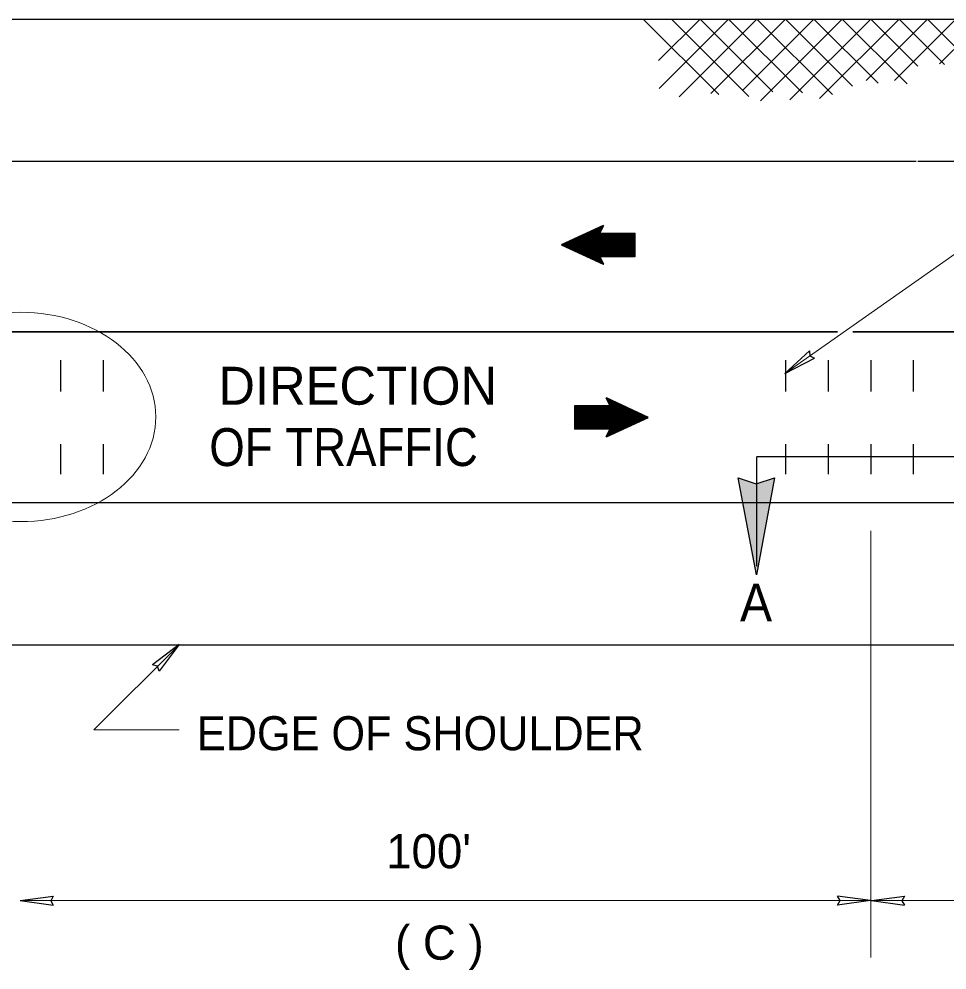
# Model space of a CAD drawing. Extents: x 1615 to 2505, y -386 to 247.
# Drawn here: x 1741.7 to 1774.01, y -294.32 to -261.21 of the extents above; entities that cross this region are included whole.
import ezdxf

# ---------------------------------------------------------------- set-up
doc = ezdxf.new("R2010")
doc.units = 0
doc.header["$LTSCALE"] = 0.51
doc.layers.add('1', color=7, linetype='Continuous', lineweight=25)

msp = doc.modelspace()

# ---------------------------------------------------------------- hatches: boundary and pattern name
at = {"layer": '1'}
msp.add_hatch(color=256, dxfattribs=at).paths.add_polyline_path([(1766.7435, -277.1806), (1767.3708, -277.3932), (1768.0031, -277.1841), (1767.3848, -280.5602)])

# ---------------------------------------------------------------- linework, layer by layer
for p, q in [((1722.6637, -261.2116), (1878.7718, -261.2116)), ((1722.6637, -266.1616), (1772.9366, -266.1616)), ((1773.0018, -266.1616), (1878.7718, -266.1616)), ((1762.0154, -268.4718), (1761.921, -268.4718)), ((1762.0228, -268.4579), (1761.9512, -268.4579)), ((1762.03, -268.4442), (1761.9811, -268.4442)), ((1762.0358, -268.4331), (1762.0052, -268.4331)), ((1762.0417, -268.422), (1762.0293, -268.422)), ((1763.1517, -268.8035), (1761.2002, -268.8035)), ((1763.1518, -268.791), (1761.2273, -268.791)), ((1763.1518, -268.7786), (1761.2542, -268.7786)), ((1763.152, -268.7647), (1761.2843, -268.7647)), ((1763.1522, -268.751), (1761.3143, -268.751)), ((1763.1523, -268.7398), (1761.3383, -268.7398)), ((1763.1523, -268.7288), (1761.3624, -268.7288)), ((1763.1524, -268.7178), (1761.3864, -268.7178)), ((1763.1525, -268.7067), (1761.4105, -268.7067)), ((1763.1526, -268.6956), (1761.4345, -268.6956)), ((1761.9044, -268.6832), (1761.4616, -268.6832)), ((1761.9103, -268.6722), (1761.4855, -268.6722)), ((1761.9161, -268.6611), (1761.5097, -268.6611)), ((1761.9218, -268.65), (1761.5336, -268.65)), ((1761.9284, -268.6376), (1761.5607, -268.6376)), ((1761.935, -268.6251), (1761.5877, -268.6251)), ((1761.9423, -268.6113), (1761.6178, -268.6113)), ((1761.9494, -268.5975), (1761.6477, -268.5975)), ((1761.9553, -268.5864), (1761.6718, -268.5864)), ((1761.9612, -268.5754), (1761.6959, -268.5754)), ((1761.9668, -268.5643), (1761.7199, -268.5643)), ((1761.9727, -268.5533), (1761.7439, -268.5533)), ((1761.9786, -268.5423), (1761.7679, -268.5423)), ((1761.9851, -268.5297), (1761.7949, -268.5297)), ((1761.9908, -268.5187), (1761.8189, -268.5187)), ((1761.9967, -268.5077), (1761.8429, -268.5077)), ((1762.0025, -268.4967), (1761.8669, -268.4967)), ((1762.0089, -268.4842), (1761.8941, -268.4842)), ((1763.1528, -268.6832), (1762.1474, -268.6832)), ((1763.1494, -269.0715), (1760.6175, -269.0715)), ((1763.1493, -269.0854), (1760.6273, -269.0854)), ((1763.1495, -269.0577), (1760.6474, -269.0577)), ((1763.1492, -269.0978), (1760.6538, -269.0978)), ((1763.1496, -269.0466), (1760.6715, -269.0466)), ((1763.1491, -269.1102), (1760.6804, -269.1102)), ((1763.1498, -269.0355), (1760.6957, -269.0355)), ((1763.149, -269.1213), (1760.7039, -269.1213)), ((1763.1498, -269.0246), (1760.7196, -269.0246)), ((1763.1488, -269.1324), (1760.7276, -269.1324)), ((1763.1499, -269.0135), (1760.7438, -269.0135)), ((1763.15, -269.0024), (1760.7677, -269.0024)), ((1763.1502, -268.99), (1760.7948, -268.99)), ((1763.1502, -268.979), (1760.8188, -268.979)), ((1763.1503, -268.9678), (1760.8428, -268.9678)), ((1763.1503, -268.9569), (1760.8668, -268.9569)), ((1763.1505, -268.9444), (1760.8938, -268.9444)), ((1763.1507, -268.932), (1760.9208, -268.932)), ((1763.1507, -268.9182), (1760.9509, -268.9182)), ((1763.1509, -268.9043), (1760.981, -268.9043)), ((1763.1509, -268.8933), (1761.005, -268.8933)), ((1763.151, -268.8822), (1761.0291, -268.8822)), ((1763.1511, -268.8711), (1761.0531, -268.8711)), ((1763.1513, -268.86), (1761.0771, -268.86)), ((1763.1513, -268.8491), (1761.1011, -268.8491)), ((1763.1514, -268.8366), (1761.1282, -268.8366)), ((1763.1516, -268.8255), (1761.1522, -268.8255)), ((1763.1516, -268.8145), (1761.1762, -268.8145)), ((1763.1488, -269.1433), (1760.751, -269.1433)), ((1763.1487, -269.1558), (1760.7776, -269.1558)), ((1763.1486, -269.1669), (1760.8012, -269.1669)), ((1763.1486, -269.1779), (1760.8248, -269.1779)), ((1763.1484, -269.189), (1760.8483, -269.189)), ((1763.1483, -269.2001), (1760.8718, -269.2001)), ((1763.1483, -269.2111), (1760.8955, -269.2111)), ((1763.1481, -269.2249), (1760.9248, -269.2249)), ((1763.1479, -269.2387), (1760.9543, -269.2387)), ((1763.1479, -269.2512), (1760.9808, -269.2512)), ((1763.1478, -269.2636), (1761.0074, -269.2636)), ((1763.1477, -269.2746), (1761.0308, -269.2746)), ((1763.1476, -269.2857), (1761.0545, -269.2857)), ((1763.1474, -269.2968), (1761.0779, -269.2968)), ((1763.1473, -269.3092), (1761.1045, -269.3092)), ((1763.1473, -269.3202), (1761.1281, -269.3202)), ((1763.1472, -269.3313), (1761.1516, -269.3313)), ((1763.1471, -269.3424), (1761.1752, -269.3424)), ((1763.1471, -269.3534), (1761.1988, -269.3534)), ((1763.1469, -269.3645), (1761.2223, -269.3645)), ((1763.1468, -269.3783), (1761.2518, -269.3783)), ((1763.1467, -269.3922), (1761.2813, -269.3922)), ((1763.1465, -269.4045), (1761.3078, -269.4045)), ((1763.1464, -269.417), (1761.3343, -269.417)), ((1763.1464, -269.4281), (1761.3578, -269.4281)), ((1763.1463, -269.4391), (1761.3814, -269.4391)), ((1763.1462, -269.4501), (1761.4049, -269.4501)), ((1763.1461, -269.4627), (1761.4314, -269.4627)), ((1762.0585, -269.4737), (1761.455, -269.4737)), ((1761.9282, -269.4847), (1761.4785, -269.4847)), ((1761.9327, -269.4957), (1761.5021, -269.4957)), ((1761.937, -269.5068), (1761.5257, -269.5068)), ((1761.9414, -269.5179), (1761.5493, -269.5179)), ((1761.9471, -269.5317), (1761.5788, -269.5317)), ((1761.9525, -269.5455), (1761.6082, -269.5455)), ((1761.9576, -269.558), (1761.6347, -269.558)), ((1761.9625, -269.5704), (1761.6612, -269.5704)), ((1761.9668, -269.5815), (1761.6848, -269.5815)), ((1761.9713, -269.5925), (1761.7083, -269.5925)), ((1761.9758, -269.6036), (1761.7319, -269.6036)), ((1761.9808, -269.616), (1761.7583, -269.616)), ((1761.9852, -269.627), (1761.7819, -269.627)), ((1761.9896, -269.6382), (1761.8055, -269.6382)), ((1761.994, -269.6492), (1761.829, -269.6492)), ((1761.9984, -269.6602), (1761.8527, -269.6602)), ((1762.0028, -269.6712), (1761.8763, -269.6712)), ((1762.0084, -269.6851), (1761.9057, -269.6851)), ((1762.0139, -269.699), (1761.9352, -269.699)), ((1762.0188, -269.7114), (1761.9616, -269.7114)), ((1762.0238, -269.7237), (1761.9882, -269.7237)), ((1762.0283, -269.7348), (1762.0117, -269.7348)), ((1768.3726, -273.5482), (1769.2224, -272.7582)), ((1743.1421, -273.0916), (1743.1421, -274.1742)), ((1744.6271, -273.0916), (1744.6271, -274.1742)), ((1768.3726, -273.5482), (1769.404, -273.0167)), ((1768.3871, -273.0916), (1768.3871, -274.1742)), ((1769.8721, -273.0916), (1769.8721, -274.1742)), ((1771.3571, -273.0916), (1771.3571, -274.1742)), ((1772.8421, -273.0916), (1772.8421, -274.1742)), ((1762.1714, -274.4208), (1762.188, -274.4208)), ((1762.1758, -274.4318), (1762.2115, -274.4318)), ((1761.053, -274.7635), (1762.9184, -274.7635)), ((1761.0532, -274.7386), (1762.8653, -274.7386)), ((1761.0532, -274.7511), (1762.8919, -274.7511)), ((1761.0533, -274.7276), (1762.8418, -274.7276)), ((1761.0534, -274.7165), (1762.8183, -274.7165)), ((1761.0535, -274.7055), (1762.7947, -274.7055)), ((1761.0536, -274.693), (1762.7683, -274.693)), ((1762.1412, -274.682), (1762.7447, -274.682)), ((1762.1808, -274.4442), (1762.2381, -274.4442)), ((1762.1857, -274.4567), (1762.2645, -274.4567)), ((1762.1913, -274.4705), (1762.294, -274.4705)), ((1762.1968, -274.4843), (1762.3234, -274.4843)), ((1762.2013, -274.4954), (1762.347, -274.4954)), ((1762.2057, -274.5065), (1762.3707, -274.5065)), ((1762.2101, -274.5175), (1762.3942, -274.5175)), ((1762.2145, -274.5286), (1762.4178, -274.5286)), ((1762.2189, -274.5396), (1762.4413, -274.5396)), ((1762.2239, -274.5521), (1762.4678, -274.5521)), ((1762.2283, -274.5631), (1762.4913, -274.5631)), ((1762.2328, -274.5741), (1762.5149, -274.5741)), ((1762.2372, -274.5852), (1762.5385, -274.5852)), ((1762.2421, -274.5977), (1762.565, -274.5977)), ((1762.2472, -274.6101), (1762.5914, -274.6101)), ((1762.2526, -274.6239), (1762.6209, -274.6239)), ((1762.2583, -274.6377), (1762.6504, -274.6377)), ((1762.2627, -274.6488), (1762.674, -274.6488)), ((1762.267, -274.6598), (1762.6976, -274.6598)), ((1762.2715, -274.6709), (1762.7212, -274.6709)), ((1761.0502, -275.0841), (1763.5822, -275.0841)), ((1761.0502, -275.0979), (1763.5522, -275.0979)), ((1761.0503, -275.0702), (1763.5723, -275.0702)), ((1761.0505, -275.0577), (1763.5458, -275.0577)), ((1761.0506, -275.0454), (1763.5192, -275.0454)), ((1761.0507, -275.0343), (1763.4958, -275.0343)), ((1761.0508, -275.0232), (1763.4721, -275.0232)), ((1761.0509, -274.9998), (1763.4221, -274.9998)), ((1761.0509, -275.0122), (1763.4487, -275.0122)), ((1761.0511, -274.9777), (1763.3749, -274.9777)), ((1761.0511, -274.9887), (1763.3985, -274.9887)), ((1761.0513, -274.9556), (1763.3278, -274.9556)), ((1761.0513, -274.9667), (1763.3514, -274.9667)), ((1761.0514, -274.9445), (1763.3042, -274.9445)), ((1761.0516, -274.9307), (1763.2748, -274.9307)), ((1761.0517, -274.9168), (1763.2453, -274.9168)), ((1761.0518, -274.892), (1763.1923, -274.892)), ((1761.0518, -274.9044), (1763.2189, -274.9044)), ((1761.052, -274.881), (1763.1688, -274.881)), ((1761.0521, -274.8699), (1763.1452, -274.8699)), ((1761.0523, -274.8464), (1763.0952, -274.8464)), ((1761.0523, -274.8588), (1763.1217, -274.8588)), ((1761.0524, -274.8243), (1763.0481, -274.8243)), ((1761.0524, -274.8353), (1763.0716, -274.8353)), ((1761.0526, -274.8022), (1763.0009, -274.8022)), ((1761.0526, -274.8132), (1763.0245, -274.8132)), ((1761.0528, -274.7911), (1762.9773, -274.7911)), ((1761.0529, -274.7772), (1762.9479, -274.7772)), ((1761.0473, -275.4267), (1762.8373, -275.4267)), ((1761.0474, -275.4157), (1762.8613, -275.4157)), ((1761.0475, -275.4047), (1762.8853, -275.4047)), ((1761.0477, -275.3908), (1762.9154, -275.3908)), ((1761.0478, -275.3771), (1762.9454, -275.3771)), ((1761.0479, -275.3522), (1762.9994, -275.3522)), ((1761.0479, -275.3646), (1762.9724, -275.3646)), ((1761.0481, -275.3301), (1763.0475, -275.3301)), ((1761.0481, -275.3412), (1763.0234, -275.3412)), ((1761.0483, -275.3066), (1763.0986, -275.3066)), ((1761.0483, -275.319), (1763.0715, -275.319)), ((1761.0484, -275.2956), (1763.1226, -275.2956)), ((1761.0486, -275.2845), (1763.1466, -275.2845)), ((1761.0487, -275.2623), (1763.1947, -275.2623)), ((1761.0487, -275.2734), (1763.1706, -275.2734)), ((1761.0488, -275.2512), (1763.2187, -275.2512)), ((1761.049, -275.2236), (1763.2788, -275.2236)), ((1761.049, -275.2375), (1763.2488, -275.2375)), ((1761.0492, -275.2112), (1763.3058, -275.2112)), ((1761.0493, -275.1877), (1763.3569, -275.1877)), ((1761.0493, -275.1987), (1763.3329, -275.1987)), ((1761.0494, -275.1767), (1763.3809, -275.1767)), ((1761.0495, -275.1657), (1763.4049, -275.1657)), ((1761.0497, -275.1532), (1763.432, -275.1532)), ((1761.0498, -275.1422), (1763.4559, -275.1422)), ((1761.0499, -275.1201), (1763.504, -275.1201)), ((1761.0499, -275.1311), (1763.4801, -275.1311)), ((1761.0501, -275.109), (1763.5282, -275.109)), ((1761.0469, -275.4724), (1762.0523, -275.4724)), ((1761.0471, -275.46), (1762.7652, -275.46)), ((1761.0472, -275.4378), (1762.8133, -275.4378)), ((1761.0472, -275.4489), (1762.7892, -275.4489)), ((1762.158, -275.7336), (1762.1704, -275.7336)), ((1762.1638, -275.7225), (1762.1945, -275.7225)), ((1762.1697, -275.7115), (1762.2186, -275.7115)), ((1762.1768, -275.6977), (1762.2485, -275.6977)), ((1762.1842, -275.6838), (1762.2787, -275.6838)), ((1762.1908, -275.6714), (1762.3056, -275.6714)), ((1762.1972, -275.659), (1762.3327, -275.659)), ((1762.2029, -275.6479), (1762.3567, -275.6479)), ((1762.2088, -275.6368), (1762.3807, -275.6368)), ((1762.2146, -275.6258), (1762.4047, -275.6258)), ((1762.2211, -275.6133), (1762.4318, -275.6133)), ((1762.2269, -275.6022), (1762.4558, -275.6022)), ((1762.2328, -275.5912), (1762.4798, -275.5912)), ((1762.2385, -275.5802), (1762.5038, -275.5802)), ((1762.2443, -275.5692), (1762.5278, -275.5692)), ((1762.2502, -275.5581), (1762.552, -275.5581)), ((1762.2574, -275.5443), (1762.5819, -275.5443)), ((1762.2647, -275.5305), (1762.612, -275.5305)), ((1762.2712, -275.5181), (1762.639, -275.5181)), ((1762.2778, -275.5056), (1762.6661, -275.5056)), ((1762.2836, -275.4945), (1762.69, -275.4945)), ((1762.2893, -275.4835), (1762.7142, -275.4835)), ((1762.2952, -275.4724), (1762.7381, -275.4724)), ((1743.1421, -276.0172), (1743.1421, -277.0516)), ((1744.6271, -276.0172), (1744.6271, -277.0516)), ((1768.3871, -276.0172), (1768.3871, -277.0516)), ((1769.8721, -276.0172), (1769.8721, -277.0516)), ((1771.3571, -276.0172), (1771.3571, -277.0516)), ((1772.8421, -276.0172), (1772.8421, -277.0516)), ((1767.3803, -276.4447), (1767.3803, -280.2546)), ((1767.4002, -276.4447), (1775.0543, -276.4447)), ((1722.6637, -278.0416), (1878.7718, -278.0416)), ((1722.6637, -282.9916), (1878.7718, -282.9916)), ((1747.2798, -282.9913), (1746.3553, -283.6925)), ((1747.2798, -282.9913), (1746.5786, -283.9159)), ((1741.7465, -291.9022), (1742.896, -291.7442)), ((1741.7465, -291.9022), (1742.896, -292.0602)), ((1771.3568, -291.9011), (1770.2073, -291.7431)), ((1771.3568, -291.9011), (1770.2073, -292.059)), ((1771.3814, -291.9022), (1772.531, -291.7442)), ((1771.3814, -291.9022), (1772.531, -292.0602))]:
    msp.add_line(p, q, dxfattribs=at)
at = {"layer": '1', "lineweight": 13}
for p, q in [((1763.4371, -261.2116), (1766.0705, -263.845)), ((1765.4171, -261.2116), (1763.9717, -262.657)), ((1766.4071, -261.2116), (1763.9915, -263.6272)), ((1764.4271, -261.2116), (1767.1199, -263.9044)), ((1767.3971, -261.2116), (1764.6845, -263.9242)), ((1765.4171, -261.2116), (1767.9515, -263.746)), ((1768.3871, -261.2116), (1765.7933, -263.8054)), ((1766.4071, -261.2116), (1768.9811, -263.7856)), ((1769.3771, -261.2116), (1766.9021, -263.6866)), ((1767.3971, -261.2116), (1770.0305, -263.845)), ((1770.3671, -261.2116), (1767.5159, -264.0627)), ((1768.3871, -261.2116), (1770.7235, -263.548)), ((1771.3571, -261.2116), (1768.5455, -264.0232)), ((1769.3771, -261.2116), (1771.6145, -263.449)), ((1772.3471, -261.2116), (1769.5751, -263.9836)), ((1770.3671, -261.2116), (1772.6243, -263.4687)), ((1773.3371, -261.2116), (1771.1987, -263.35)), ((1771.3571, -261.2116), (1773.0005, -262.855)), ((1774.3271, -261.2116), (1772.1887, -263.35)), ((1772.3471, -261.2116), (1773.9311, -262.7956)), ((1773.3371, -261.2116), (1774.6835, -262.558)), ((1775.3171, -261.2116), (1773.7529, -262.7757)), ((1768.3721, -273.5479), (1774.7303, -269.0817)), ((1771.3571, -279.0316), (1771.3571, -293.8816)), ((1741.7463, -291.9016), (1771.3571, -291.9016)), ((1771.3813, -291.9016), (1801.0571, -291.9016))]:
    msp.add_line(p, q, dxfattribs=at)
at = {"layer": '1', "lineweight": 35}
for p, q in [((1770.1992, -272.1016), (1722.6637, -272.1016)), ((1898.0768, -272.1016), (1770.7343, -272.1016))]:
    msp.add_line(p, q, dxfattribs=at)
for points in [[(1763.146, -269.4879), (1763.146, -268.6777), (1761.9105, -268.6777), (1762.0523, -268.401), (1760.5874, -269.076)], [(1763.146, -268.6642), (1763.146, -269.4744), (1761.9105, -269.4744), (1762.0523, -269.7512), (1760.5874, -269.076)], [(1761.0537, -275.4913), (1761.0537, -274.6812), (1762.2892, -274.6812), (1762.1473, -274.4044), (1763.6123, -275.0796)], [(1761.0537, -274.6677), (1761.0537, -275.4778), (1762.2892, -275.4778), (1762.1473, -275.7546), (1763.6123, -275.0796)]]:
    msp.add_lwpolyline(points, dxfattribs=at)
at = {"layer": '1'}
for points in [[(1769.2224, -272.7582), (1769.2414, -272.9399), (1769.404, -273.0167)], [(1746.5786, -283.9159), (1746.5287, -283.7402), (1746.3553, -283.6925)], [(1742.896, -291.7442), (1742.8071, -291.9037), (1742.896, -292.0602)], [(1770.2073, -292.059), (1770.2963, -291.8994), (1770.2073, -291.7431)], [(1772.531, -291.7442), (1772.442, -291.9037), (1772.531, -292.0602)]]:
    msp.add_lwpolyline(points, dxfattribs=at)
msp.add_lwpolyline([(1766.7435, -277.1806), (1767.3708, -277.3932), (1768.0031, -277.1841), (1767.3848, -280.5602)], close=True, dxfattribs=at)
at = {"layer": '1', "lineweight": 13}
msp.add_lwpolyline([(1747.2803, -285.9616), (1744.3103, -285.9616), (1747.2803, -282.9916)], dxfattribs=at)
msp.add_ellipse((1741.7545, -275.0638), major_axis=(4.7091, 0), ratio=0.773994, dxfattribs=at)

# ---------------------------------------------------------------- texts
at = {"layer": '1'}
for s, height, p in [('DIRECTION ', 1.32, (1748.6427, -274.6376)), ("100'", 1.188, (1754.4875, -290.7758)), ('( C )', 1.188, (1754.7944, -293.9587))]:
    msp.add_text(s, height=height, dxfattribs=at).set_placement(p)
for s, height, width, p in [('OF TRAFFIC', 1.32, 0.9, (1748.3264, -276.7732)), ('A', 1.32, 0.95, (1766.8059, -282.1822)), ('EDGE OF SHOULDER', 1.185, 0.95, (1747.8961, -286.6676))]:
    msp.add_text(s, height=height, dxfattribs=dict(at, width=width)).set_placement(p)

doc.saveas('drawing.dxf')
